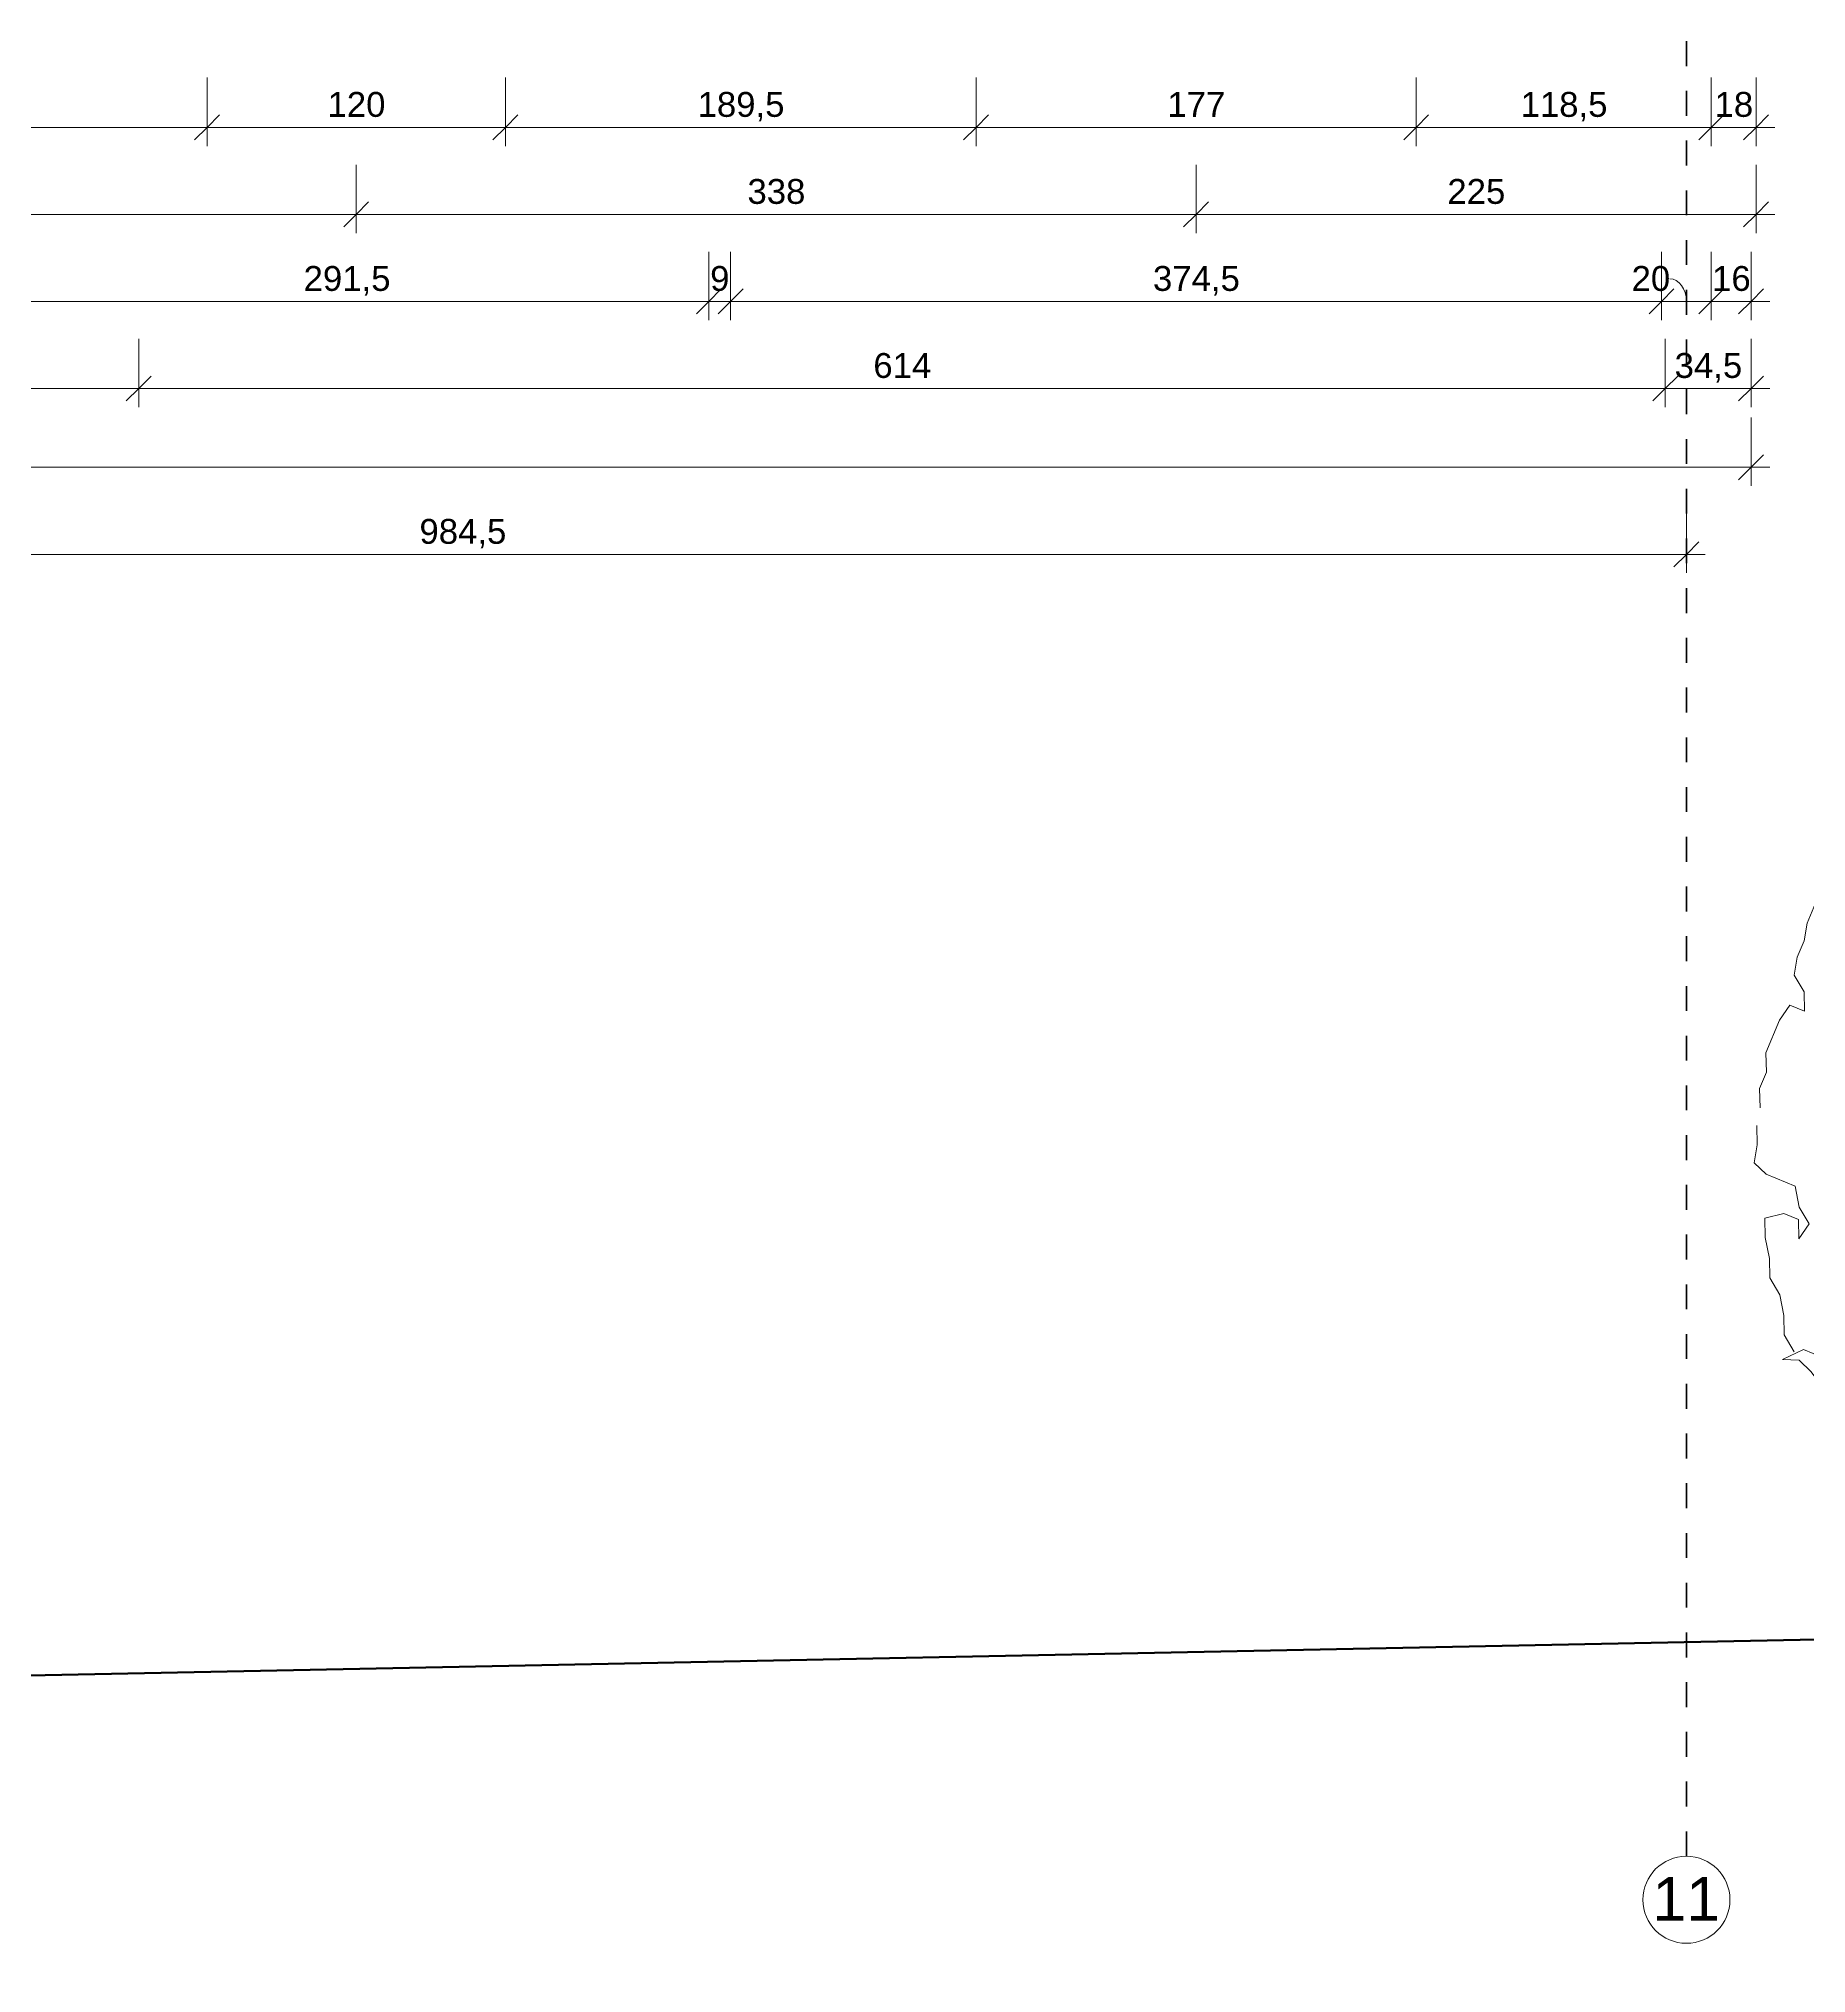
# Model space of a CAD drawing. Header units: metres. Extents: x 3 to 50, y 58.8 to 100.4.
# Drawn here: x 35.78 to 42.88, y 59.48 to 67.26 of the extents above; entities that cross this region are included whole.
import ezdxf

# ---------------------------------------------------------------- set-up
doc = ezdxf.new("R2010")
doc.units = ezdxf.units.M
doc.linetypes.add('Strich Punkt Mittel', pattern=[0.015875, 0.00635, -0.004763, 0, -0.004763])
for name, color, linetype, lineweight in [('A_Baeume', 92, 'Continuous', 13), ('A_Bemassung-50_', 4, 'Continuous', 9), ('A_Bemassung_', 4, 'Continuous', 9), ('A_Beschriftung_', 7, 'Continuous', 9), ('A_Grundstuecksgrenze', 5, 'Continuous', 70), ('A_Raster_', 1, 'Continuous', 9)]:
    doc.layers.add(name, color=color, linetype=linetype, lineweight=lineweight)
doc.styles.add('Arial_1', font='arial.ttf', dxfattribs={"height": 0.175})
doc.styles.add('Arial_5', font='arial.ttf', dxfattribs={"height": 0.1})
doc.dimstyles.new('WGA-Bemaßung', dxfattribs={"dimscale": 0.3048, "dimtxt": 0.102026, "dimasz": 0.328084, "dimexe": 0.246063, "dimexo": 0.0625, "dimgap": 0.04101, "dimtad": 1, "dimdec": 1, "dimlfac": 100, "dimrnd": 0.5, "dimdsep": 46, "dimtxsty": 'Arial_5', "dimblk1": 'OBLIQUE', "dimblk2": 'OBLIQUE', "dimsah": 1, "dimcen": 0.09, "dimdle": 0.246063, "dimazin": 2, "dimtfac": 1, "dimtdec": 4, "dimtix": 1, "dimtmove": 0, "dimatfit": 3, "dimfxl": 0.656168, "dimfxlon": 1, "dimtvp": 1, "dimtolj": 1, "dimtzin": 0, "dimarcsym": 2})
doc.dimstyles.new('WGA-Bemaßung_1', dxfattribs={"dimscale": 0.3048, "dimtxt": 0.102026, "dimasz": 0.328084, "dimexe": 0.246063, "dimexo": 0.0625, "dimgap": 0.04101, "dimtad": 1, "dimdec": 1, "dimlfac": 100, "dimrnd": 0.5, "dimdsep": 46, "dimtxsty": 'Arial_5', "dimblk1": 'OBLIQUE', "dimblk2": 'OBLIQUE', "dimsah": 1, "dimcen": 0.09, "dimdle": 0.246063, "dimazin": 2, "dimtfac": 1, "dimtdec": 4, "dimtix": 1, "dimtmove": 1, "dimatfit": 3, "dimfxl": 0.656168, "dimfxlon": 1, "dimtvp": 1, "dimtolj": 1, "dimtzin": 0, "dimarcsym": 2})
doc.dimstyles.new('WGA-Bemaßung_3', dxfattribs={"dimscale": 0.3048, "dimtxt": 0.102026, "dimasz": 0.328084, "dimexe": 0.246063, "dimexo": 0.0625, "dimgap": 0.04101, "dimtad": 1, "dimdec": 1, "dimlfac": 100, "dimrnd": 0.5, "dimdsep": 46, "dimtxsty": 'Arial_5', "dimblk1": 'OBLIQUE', "dimblk2": 'OBLIQUE', "dimsah": 1, "dimcen": 0.09, "dimdle": 0.246063, "dimazin": 2, "dimtfac": 1, "dimtdec": 4, "dimtix": 1, "dimtmove": 0, "dimatfit": 3, "dimfxl": 0.656168, "dimfxlon": 1, "dimtvp": 1, "dimtolj": 1, "dimtzin": 0, "dimarcsym": 2})

# ---------------------------------------------------------------- blocks, each defined once
blk = doc.blocks.new('Bepf_Baum - Rotahorn - 9 Meter-V42-263_PP_02OG_BT1')
at = {"layer": 'A_Baeume'}
for p, q in [((-0.7429, 2.4678), (-0.664, 2.4915)), ((-0.664, 2.4915), (-0.6167, 2.4204)), ((-0.5536, 2.3967), (-0.5378, 2.5152)), ((-0.5378, 2.5152), (-0.4747, 2.5626)), ((-0.4747, 2.5626), (-0.4117, 2.5152)), ((-0.4117, 2.5152), (-0.3486, 2.5389)), ((-0.3486, 2.5389), (-0.2697, 2.5626)), ((-0.2697, 2.5626), (-0.0331, 2.5626)), ((-0.0331, 2.5626), (0.0457, 2.5389)), ((0.0457, 2.5389), (0.1088, 2.4678)), ((0.1088, 2.4678), (0.1877, 2.4915)), ((0.1877, 2.4915), (0.5504, 2.4915)), ((0.5504, 2.4915), (0.6293, 2.4441)), ((-0.6167, 2.4204), (-0.5536, 2.3967)), ((0.6293, 2.4441), (0.6924, 2.373)), ((-1.0425, 2.3019), (-1.011, 2.373)), ((-0.8848, 2.373), (-0.806, 2.3967)), ((0.6924, 2.373), (0.7713, 2.373)), ((0.7713, 2.373), (0.8343, 2.3967)), ((0.8343, 2.3967), (0.8974, 2.373)), ((0.8974, 2.373), (0.9921, 2.3493)), ((0.9921, 2.3493), (1.0552, 2.3019)), ((-1.4368, 2.2545), (-1.358, 2.2782)), ((-1.358, 2.2782), (-1.2949, 2.2782)), ((-1.2949, 2.2782), (-1.2476, 2.2071)), ((1.0552, 2.3019), (1.1182, 2.2782)), ((1.1182, 2.2782), (1.1971, 2.2545)), ((-1.5788, 2.136), (-1.5157, 2.1834)), ((-1.5157, 2.1834), (-1.4368, 2.2545)), ((-1.2476, 2.2071), (-1.1687, 2.1834)), ((-1.1687, 2.1834), (-1.1214, 2.2545)), ((1.1971, 2.2545), (1.2602, 2.2071)), ((1.2602, 2.2071), (1.3233, 2.136)), ((-1.6261, 2.0649), (-1.5788, 2.136)), ((1.3233, 2.136), (1.4021, 2.1123)), ((-1.705, 1.9938), (-1.6261, 2.0649)), ((-1.705, 1.9938), (-1.6261, 2.0649)), ((1.4652, 2.0412), (1.4179, 1.9701)), ((-1.7207, 1.9227), (-1.705, 1.9938)), ((1.4179, 1.9701), (1.3548, 1.9227)), ((1.4337, 1.899), (1.4652, 1.9701)), ((1.4652, 1.9701), (1.5441, 1.9701)), ((1.5441, 1.9701), (1.5756, 1.899)), ((-1.6734, 1.8516), (-1.7207, 1.9227)), ((1.3548, 1.9227), (1.2917, 1.899)), ((1.2917, 1.899), (1.3706, 1.8753)), ((1.3706, 1.8753), (1.4337, 1.899)), ((1.5756, 1.899), (1.6703, 1.8279)), ((-1.8942, 1.7331), (-1.8785, 1.8042)), ((-1.8785, 1.8042), (-1.7523, 1.8516)), ((-1.7523, 1.8516), (-1.705, 1.7805)), ((-1.6419, 1.7568), (-1.6734, 1.8516)), ((1.6703, 1.8279), (1.7491, 1.7568)), ((-1.705, 1.7805), (-1.6419, 1.7568)), ((1.7491, 1.7568), (1.8122, 1.6857)), ((-2.0835, 1.6146), (-2.0204, 1.662)), ((1.8122, 1.6857), (1.8438, 1.6146)), ((-2.0993, 1.5435), (-2.0835, 1.6146)), ((1.8438, 1.6146), (1.9226, 1.5435)), ((-2.1624, 1.4724), (-2.0993, 1.5435)), ((-2.2255, 1.3302), (-2.1624, 1.4724)), ((2.0646, 1.425), (2.1119, 1.3539)), ((-2.2728, 1.2354), (-2.2255, 1.3302)), ((2.1119, 1.3539), (2.1434, 1.2354)), ((-2.2728, 1.0932), (-2.2728, 1.2354)), ((2.1434, 1.2354), (2.1592, 1.1643)), ((-2.257, 1.0221), (-2.2728, 1.0932)), ((2.0803, 1.1643), (2.0961, 1.0932)), ((2.1592, 1.1643), (2.0803, 1.1643)), ((2.0961, 1.0932), (2.1592, 1.0695)), ((-2.2097, 0.951), (-2.257, 1.0221)), ((2.1592, 1.0695), (2.2381, 1.0221)), ((2.2381, 1.0221), (2.2696, 0.951)), ((-2.462, 0.9273), (-2.4463, 0.9984)), ((-2.4463, 0.9984), (-2.3832, 0.9984)), ((-2.3832, 0.9984), (-2.3516, 0.9273)), ((-2.1466, 0.9036), (-2.2097, 0.951)), ((2.2696, 0.951), (2.3327, 0.9036)), ((-2.4936, 0.8562), (-2.462, 0.9273)), ((-2.4936, 0.7851), (-2.4936, 0.8562)), ((-2.3516, 0.9273), (-2.2885, 0.9036)), ((-2.2885, 0.9036), (-2.2412, 0.8325)), ((-2.0677, 0.8325), (-2.1466, 0.9036)), ((2.3327, 0.9036), (2.3327, 0.8325)), ((-2.5094, 0.6903), (-2.4936, 0.7851)), ((-2.2412, 0.8325), (-2.1781, 0.8088)), ((-2.1781, 0.8088), (-2.1151, 0.7614)), ((-2.0204, 0.7614), (-2.0677, 0.8325)), ((2.3327, 0.8325), (2.3642, 0.7377)), ((-2.1151, 0.7614), (-2.0677, 0.6666)), ((-2.0046, 0.6903), (-2.0204, 0.7614)), ((2.3642, 0.7377), (2.4116, 0.6429)), ((-2.5409, 0.6192), (-2.5094, 0.6903)), ((-2.0677, 0.6666), (-2.0046, 0.6903)), ((2.4116, 0.6429), (2.4589, 0.5718)), ((-2.5567, 0.477), (-2.5409, 0.5481)), ((-2.5409, 0.5481), (-2.5409, 0.6192)), ((2.4589, 0.5718), (2.4747, 0.5007)), ((-2.5567, 0.4059), (-2.5567, 0.477)), ((2.4747, 0.5007), (2.4589, 0.4296)), ((-2.4936, 0.2637), (-2.5567, 0.4059)), ((2.3169, 0.4296), (2.38, 0.3822)), ((2.3958, 0.4059), (2.3169, 0.4296)), ((2.4589, 0.4296), (2.3958, 0.4059)), ((2.38, 0.3822), (2.4431, 0.3111)), ((2.4431, 0.3111), (2.4747, 0.2163)), ((-2.5882, 0.1689), (-2.5251, 0.1926)), ((-2.5882, -0.0918), (-2.5882, 0.1689)), ((2.4747, 0.2163), (2.4273, 0.1452)), ((2.4273, 0.1452), (2.4116, 0.0741)), ((2.4116, 0.0741), (2.4589, 0.003)), ((2.4589, 0.003), (2.4747, -0.0681)), ((2.4747, -0.0681), (2.4747, -0.1392)), ((-2.5724, -0.1629), (-2.5882, -0.0918)), ((2.4747, -0.1392), (2.4273, -0.234)), ((-2.5724, -0.234), (-2.5724, -0.1629)), ((-2.5567, -0.3051), (-2.5724, -0.234)), ((-2.4936, -0.3525), (-2.5567, -0.3051)), ((2.4273, -0.234), (2.4273, -0.3051)), ((-2.462, -0.4236), (-2.4936, -0.3525)), ((-2.5409, -0.4947), (-2.5251, -0.4236)), ((-2.5251, -0.4236), (-2.462, -0.4236)), ((2.4431, -0.3999), (2.4273, -0.4947)), ((-2.5409, -0.6369), (-2.5409, -0.4947)), ((2.4273, -0.4947), (2.4273, -0.5658)), ((2.4273, -0.5658), (2.4116, -0.6369)), ((-2.5094, -0.708), (-2.5409, -0.6369)), ((2.3169, -0.6606), (2.3169, -0.8265)), ((-2.5094, -0.7791), (-2.5094, -0.708)), ((-2.4778, -0.8502), (-2.5094, -0.7791)), ((2.3169, -0.8265), (2.3327, -0.9213)), ((-2.4305, -0.9924), (-2.462, -0.9213)), ((2.3327, -0.9213), (2.3169, -0.9924)), ((-2.4147, -1.0635), (-2.4305, -0.9924)), ((2.3169, -0.9924), (2.2696, -1.0635)), ((-2.3516, -1.0872), (-2.4147, -1.0635)), ((-2.2255, -1.0872), (-2.3516, -1.0872)), ((-2.1781, -1.1583), (-2.2255, -1.0872)), ((2.2065, -1.0635), (2.1592, -1.1583)), ((2.2696, -1.0635), (2.2065, -1.0635)), ((-2.1151, -1.2057), (-2.1781, -1.1583)), ((2.1592, -1.1583), (2.1592, -1.2531)), ((-2.2885, -1.2531), (-2.2255, -1.2057)), ((-2.2255, -1.2057), (-2.1624, -1.2057)), ((-2.1624, -1.2057), (-2.1308, -1.2768)), ((-2.1308, -1.2768), (-2.1151, -1.2057)), ((-2.257, -1.3242), (-2.2885, -1.2531)), ((-2.2097, -1.3953), (-2.257, -1.3242)), ((-2.1781, -1.4664), (-2.2097, -1.3953)), ((2.0488, -1.3479), (2.0173, -1.419)), ((2.1119, -1.3953), (2.0488, -1.3479)), ((-2.1151, -1.5138), (-2.1781, -1.4664)), ((-2.0677, -1.5849), (-2.1151, -1.5138)), ((2.0173, -1.5375), (1.9542, -1.6086)), ((-2.0362, -1.656), (-2.0677, -1.5849)), ((1.828, -1.5849), (1.8122, -1.656)), ((1.8438, -1.6797), (1.828, -1.5849)), ((1.9542, -1.6086), (1.9069, -1.6797)), ((-1.9731, -1.7034), (-2.0362, -1.656)), ((-2.0046, -1.7508), (-1.9416, -1.6797)), ((-1.9416, -1.6797), (-1.8154, -1.6797)), ((-1.8154, -1.6797), (-1.7523, -1.656)), ((1.8122, -1.656), (1.7649, -1.7745)), ((1.9069, -1.6797), (1.8438, -1.6797)), ((-1.9416, -1.7271), (-2.0046, -1.7508)), ((-1.8785, -1.7508), (-1.9416, -1.7271)), ((-1.7207, -1.8456), (-1.8785, -1.7508)), ((1.686, -1.7745), (1.6387, -1.8456)), ((1.7649, -1.7745), (1.686, -1.7745)), ((-1.705, -1.8456), (-1.7207, -1.8456)), ((-1.705, -1.9167), (-1.705, -1.8456)), ((1.6387, -1.8456), (1.6387, -1.9167)), ((-1.6419, -1.9878), (-1.705, -1.9167)), ((-1.2634, -1.9167), (-1.3107, -1.9878)), ((-1.2003, -1.9404), (-1.2634, -1.9167)), ((-1.2003, -2.0352), (-1.2003, -1.9404)), ((0.44, -1.9404), (0.44, -2.0115)), ((0.5189, -1.9641), (0.44, -1.9404)), ((1.6387, -1.9167), (1.5756, -1.9878)), ((-1.5946, -2.0589), (-1.6419, -1.9878)), ((-1.4684, -1.9878), (-1.5315, -2.0352)), ((-1.4526, -2.0589), (-1.4684, -1.9878)), ((-1.3107, -1.9878), (-1.3264, -2.0589)), ((0.44, -2.0115), (0.5031, -2.0589)), ((0.582, -2.1063), (0.5189, -1.9641)), ((1.5756, -1.9878), (1.5283, -2.0589)), ((-1.5315, -2.0352), (-1.5946, -2.0589)), ((-1.3264, -2.0589), (-1.4526, -2.0589)), ((-1.1372, -2.0826), (-1.2003, -2.0352)), ((-1.0741, -2.1537), (-1.1372, -2.0826)), ((0.5031, -2.0589), (0.5347, -2.2011)), ((1.5283, -2.0589), (1.4652, -2.13)), ((-1.0268, -2.2248), (-1.0741, -2.1537)), ((-0.3801, -2.1774), (-0.3801, -2.2722)), ((-0.2539, -2.2722), (-0.3801, -2.1774)), ((0.6135, -2.2011), (0.582, -2.1063)), ((1.0394, -2.1537), (0.9763, -2.2248)), ((1.1025, -2.13), (1.0394, -2.1537)), ((1.1656, -2.1537), (1.1025, -2.13)), ((1.1498, -2.1537), (1.3391, -2.1537)), ((1.3391, -2.1537), (1.276, -2.1774)), ((1.3864, -2.1774), (1.3706, -2.1063)), ((1.4652, -2.13), (1.3864, -2.1774)), ((-1.011, -2.2959), (-1.0268, -2.2248)), ((-0.7586, -2.2011), (-0.806, -2.2722)), ((-0.7586, -2.2722), (-0.7586, -2.2011)), ((0.5347, -2.2011), (0.4874, -2.2959)), ((0.6135, -2.2959), (0.6135, -2.2011)), ((0.9763, -2.2248), (0.929, -2.2959)), ((-0.9321, -2.3433), (-1.011, -2.2959)), ((-0.869, -2.2959), (-0.9321, -2.3433)), ((-0.806, -2.2722), (-0.869, -2.2959)), ((-0.7429, -2.3433), (-0.7586, -2.2722)), ((-0.3801, -2.2722), (-0.3643, -2.3433)), ((-0.2697, -2.3433), (-0.2539, -2.2722)), ((0.4874, -2.2959), (0.5031, -2.367)), ((0.6451, -2.3907), (0.6135, -2.2959)), ((0.7555, -2.3196), (0.7239, -2.3907)), ((0.8186, -2.3433), (0.7555, -2.3196)), ((0.929, -2.2959), (0.9448, -2.367)), ((-0.7113, -2.4144), (-0.7429, -2.3433)), ((-0.4274, -2.367), (-0.459, -2.4381)), ((-0.3643, -2.3433), (-0.4274, -2.367)), ((-0.2382, -2.4144), (-0.2697, -2.3433)), ((0.5031, -2.367), (0.5347, -2.4381)), ((0.7082, -2.4618), (0.6451, -2.3907)), ((0.7239, -2.3907), (0.7082, -2.4618)), ((0.8817, -2.3907), (0.8186, -2.3433)), ((0.9448, -2.367), (0.8817, -2.3907)), ((-0.5852, -2.4618), (-0.7113, -2.4144)), ((-0.5221, -2.4381), (-0.5852, -2.4618)), ((-0.459, -2.4381), (-0.5221, -2.4381)), ((-0.1751, -2.4855), (-0.2382, -2.4144)), ((-0.1435, -2.5566), (-0.1751, -2.4855)), ((0.2508, -2.4855), (0.1877, -2.5329)), ((0.3139, -2.4855), (0.2508, -2.4855)), ((0.4085, -2.5092), (0.3296, -2.4855)), ((0.5347, -2.4381), (0.4716, -2.5329)), ((-0.0647, -2.5566), (-0.1435, -2.5566)), ((-0.0016, -2.5092), (-0.0647, -2.5566)), ((0.0615, -2.5329), (-0.0016, -2.5092)), ((0.1877, -2.5329), (0.0615, -2.5329)), ((0.4716, -2.5329), (0.4085, -2.5092))]:
    blk.add_line(p, q, dxfattribs=at)
blk.add_circle((-0.0143, -0.0159), 0.0716, dxfattribs=at)
blk = doc.blocks.new('Family - ___-3180367-263_PP_02OG_BT1')
at = {"layer": 'A_Grundstuecksgrenze'}
blk.add_line((34.7209, 60.655), (43.0743, 60.8241), dxfattribs=at)
blk = doc.blocks.new('Raster - BS_Achse-112124-263_PP_02OG_BT1')
at = {"layer": 'A_Beschriftung_'}
blk.add_circle((0, 0), 0.0035, dxfattribs=at)
blk = doc.blocks.new('DIMBLOCK62-263_PP_02OG_BT1')
at = {"layer": 'A_Bemassung-50_', "transparency": 16777216}
for p, q in [((34.07, 66.5522), (34.07, 66.7522)), ((37.0523, 66.5522), (37.0523, 66.7522)), ((34.07, 66.5522), (37.0523, 66.5522)), ((34.07, 66.5522), (34.07, 66.4772)), ((37.0523, 66.5522), (37.0523, 66.4772))]:
    blk.add_line(p, q, dxfattribs=at)
at = {"layer": 'A_Bemassung-50_', "lineweight": 35, "transparency": 16777216}
for p, q in [((34.07, 66.5522), (34.02, 66.5022)), ((34.07, 66.5522), (34.12, 66.6022)), ((37.0523, 66.5522), (37.0023, 66.5022)), ((37.0523, 66.5522), (37.1023, 66.6022))]:
    blk.add_line(p, q, dxfattribs=at)
at = {"layer": 'A_Bemassung-50_', "color": 0, "transparency": 16777216, "insert": (35.4458, 66.6946), "char_height": 0.1, "width": 0.276883, "attachment_point": 1, "line_spacing_factor": 0.941778, "style": 'Arial_5'}
blk.add_mtext('298', dxfattribs=at)
blk = doc.blocks.new('_Oblique')
at = {"color": 0, "linetype": 'ByBlock', "lineweight": -2}
blk.add_line((-0.5, -0.5), (0.5, 0.5), dxfattribs=at)
blk = doc.blocks.new('DIMBLOCK63-263_PP_02OG_BT1')
at = {"layer": 'A_Bemassung-50_', "transparency": 16777216}
for p, q in [((37.0523, 66.5522), (37.0523, 66.7522)), ((40.4305, 66.5522), (40.4305, 66.7522)), ((37.0523, 66.5522), (40.4305, 66.5522)), ((37.0523, 66.5522), (37.0523, 66.4772)), ((40.4305, 66.5522), (40.4305, 66.4772))]:
    blk.add_line(p, q, dxfattribs=at)
at = {"layer": 'A_Bemassung-50_', "lineweight": 35, "transparency": 16777216}
for p, q in [((37.0523, 66.5522), (37.0023, 66.5022)), ((37.0523, 66.5522), (37.1023, 66.6022)), ((40.4305, 66.5522), (40.3805, 66.5022)), ((40.4305, 66.5522), (40.4805, 66.6022))]:
    blk.add_line(p, q, dxfattribs=at)
at = {"layer": 'A_Bemassung-50_', "color": 0, "transparency": 16777216, "insert": (38.626, 66.6946), "char_height": 0.1, "width": 0.276883, "attachment_point": 1, "line_spacing_factor": 0.941778, "style": 'Arial_5'}
blk.add_mtext('338', dxfattribs=at)
blk = doc.blocks.new('DIMBLOCK64-263_PP_02OG_BT1')
at = {"layer": 'A_Bemassung-50_', "transparency": 16777216}
for p, q in [((40.4305, 66.5522), (40.4305, 66.7522)), ((42.6827, 66.5522), (42.6827, 66.7522)), ((40.4305, 66.5522), (42.7577, 66.5522)), ((40.4305, 66.5522), (40.4305, 66.4772)), ((42.6827, 66.5522), (42.6827, 66.4772))]:
    blk.add_line(p, q, dxfattribs=at)
at = {"layer": 'A_Bemassung-50_', "lineweight": 35, "transparency": 16777216}
for p, q in [((40.4305, 66.5522), (40.3805, 66.5022)), ((40.4305, 66.5522), (40.4805, 66.6022)), ((42.6827, 66.5522), (42.6327, 66.5022)), ((42.6827, 66.5522), (42.7327, 66.6022))]:
    blk.add_line(p, q, dxfattribs=at)
at = {"layer": 'A_Bemassung-50_', "color": 0, "transparency": 16777216, "insert": (41.4412, 66.6946), "char_height": 0.1, "width": 0.276883, "attachment_point": 1, "line_spacing_factor": 0.941778, "style": 'Arial_5'}
blk.add_mtext('225', dxfattribs=at)
blk = doc.blocks.new('DIMBLOCK144-263_PP_02OG_BT1')
at = {"layer": 'A_Bemassung-50_', "transparency": 16777216}
for p, q in [((35.5577, 66.2022), (35.5577, 66.4022)), ((38.4707, 66.2022), (38.4707, 66.4022)), ((35.5577, 66.2022), (38.4707, 66.2022)), ((35.5577, 66.2022), (35.5577, 66.1272)), ((38.4707, 66.2022), (38.4707, 66.1272))]:
    blk.add_line(p, q, dxfattribs=at)
at = {"layer": 'A_Bemassung-50_', "lineweight": 35, "transparency": 16777216}
for p, q in [((35.5577, 66.2022), (35.6077, 66.2522)), ((38.4707, 66.2022), (38.5207, 66.2522)), ((35.5577, 66.2022), (35.5077, 66.1522)), ((38.4707, 66.2022), (38.4207, 66.1522))]:
    blk.add_line(p, q, dxfattribs=at)
at = {"layer": 'A_Bemassung-50_', "color": 0, "transparency": 16777216, "insert": (36.8408, 66.3446), "char_height": 0.1, "width": 0.416266, "attachment_point": 1, "line_spacing_factor": 0.941778, "style": 'Arial_5'}
blk.add_mtext('291,5', dxfattribs=at)
blk = doc.blocks.new('DIMBLOCK145-263_PP_02OG_BT1')
at = {"layer": 'A_Bemassung-50_', "transparency": 16777216}
for p, q in [((38.4707, 66.2022), (38.4707, 66.4022)), ((38.5582, 66.2022), (38.5582, 66.4022)), ((38.4707, 66.2022), (38.5582, 66.2022)), ((38.4707, 66.2022), (38.4707, 66.1272)), ((38.5582, 66.2022), (38.5582, 66.1272))]:
    blk.add_line(p, q, dxfattribs=at)
at = {"layer": 'A_Bemassung-50_', "lineweight": 35, "transparency": 16777216}
for p, q in [((38.4707, 66.2022), (38.5207, 66.2522)), ((38.5582, 66.2022), (38.6082, 66.2522)), ((38.4707, 66.2022), (38.4207, 66.1522)), ((38.5582, 66.2022), (38.5082, 66.1522))]:
    blk.add_line(p, q, dxfattribs=at)
at = {"layer": 'A_Bemassung-50_', "color": 0, "transparency": 16777216, "insert": (38.476, 66.3446), "char_height": 0.1, "width": 0.092294, "attachment_point": 1, "line_spacing_factor": 0.941778, "style": 'Arial_5'}
blk.add_mtext('9', dxfattribs=at)
blk = doc.blocks.new('DIMBLOCK146-263_PP_02OG_BT1')
at = {"layer": 'A_Bemassung-50_', "transparency": 16777216}
for p, q in [((38.5582, 66.2022), (38.5582, 66.4022)), ((42.3027, 66.2022), (42.3027, 66.4022)), ((38.5582, 66.2022), (42.3027, 66.2022)), ((38.5582, 66.2022), (38.5582, 66.1272)), ((42.3027, 66.2022), (42.3027, 66.1272))]:
    blk.add_line(p, q, dxfattribs=at)
at = {"layer": 'A_Bemassung-50_', "lineweight": 35, "transparency": 16777216}
for p, q in [((38.5582, 66.2022), (38.6082, 66.2522)), ((42.3027, 66.2022), (42.3527, 66.2522)), ((38.5582, 66.2022), (38.5082, 66.1522)), ((42.3027, 66.2022), (42.2527, 66.1522))]:
    blk.add_line(p, q, dxfattribs=at)
at = {"layer": 'A_Bemassung-50_', "color": 0, "transparency": 16777216, "insert": (40.257, 66.3446), "char_height": 0.1, "width": 0.416266, "attachment_point": 1, "line_spacing_factor": 0.941778, "style": 'Arial_5'}
blk.add_mtext('374,5', dxfattribs=at)
blk = doc.blocks.new('DIMBLOCK147-263_PP_02OG_BT1')
at = {"layer": 'A_Bemassung-50_', "transparency": 16777216}
for p, q in [((42.3027, 66.2022), (42.3027, 66.4022)), ((42.5027, 66.2022), (42.5027, 66.4022)), ((42.3027, 66.2022), (42.5027, 66.2022)), ((42.3027, 66.2022), (42.3027, 66.1272)), ((42.5027, 66.2022), (42.5027, 66.1272))]:
    blk.add_line(p, q, dxfattribs=at)
at = {"layer": 'A_Bemassung-50_', "lineweight": 35, "transparency": 16777216}
for p, q in [((42.3027, 66.2022), (42.3527, 66.2522)), ((42.5027, 66.2022), (42.5527, 66.2522)), ((42.3027, 66.2022), (42.2527, 66.1522)), ((42.5027, 66.2022), (42.4527, 66.1522))]:
    blk.add_line(p, q, dxfattribs=at)
at = {"layer": 'A_Bemassung-50_', "transparency": 16777216}
blk.add_ellipse((42.3359, 66.2022), major_axis=(0, 0.091), ratio=0.734121, start_param=4.712389, end_param=6.283185, dxfattribs=at)
at = {"layer": 'A_Bemassung-50_', "color": 0, "transparency": 16777216, "insert": (42.1821, 66.3446), "char_height": 0.1, "width": 0.184588, "attachment_point": 1, "line_spacing_factor": 0.941778, "style": 'Arial_5'}
blk.add_mtext('20', dxfattribs=at)
blk = doc.blocks.new('DIMBLOCK148-263_PP_02OG_BT1')
at = {"layer": 'A_Bemassung-50_', "transparency": 16777216}
for p, q in [((42.5027, 66.2022), (42.5027, 66.4022)), ((42.6627, 66.2022), (42.6627, 66.4022)), ((42.5027, 66.2022), (42.7377, 66.2022)), ((42.5027, 66.2022), (42.5027, 66.1272)), ((42.6627, 66.2022), (42.6627, 66.1272))]:
    blk.add_line(p, q, dxfattribs=at)
at = {"layer": 'A_Bemassung-50_', "lineweight": 35, "transparency": 16777216}
for p, q in [((42.5027, 66.2022), (42.5527, 66.2522)), ((42.6627, 66.2022), (42.7127, 66.2522)), ((42.5027, 66.2022), (42.4527, 66.1522)), ((42.6627, 66.2022), (42.6127, 66.1522))]:
    blk.add_line(p, q, dxfattribs=at)
at = {"layer": 'A_Bemassung-50_', "color": 0, "transparency": 16777216, "insert": (42.5058, 66.3446), "char_height": 0.1, "width": 0.184588, "attachment_point": 1, "line_spacing_factor": 0.941778, "style": 'Arial_5'}
blk.add_mtext('16', dxfattribs=at)
blk = doc.blocks.new('DIMBLOCK336-263_PP_02OG_BT1')
at = {"layer": 'A_Bemassung-50_', "transparency": 16777216}
for p, q in [((34.67, 66.9022), (34.67, 67.1022)), ((36.4523, 66.9022), (36.4523, 67.1022)), ((34.67, 66.9022), (36.4523, 66.9022)), ((34.67, 66.9022), (34.67, 66.8272)), ((36.4523, 66.9022), (36.4523, 66.8272))]:
    blk.add_line(p, q, dxfattribs=at)
at = {"layer": 'A_Bemassung-50_', "lineweight": 35, "transparency": 16777216}
for p, q in [((34.67, 66.9022), (34.72, 66.9522)), ((36.4523, 66.9022), (36.5023, 66.9522)), ((34.67, 66.9022), (34.62, 66.8522)), ((36.4523, 66.9022), (36.4023, 66.8522))]:
    blk.add_line(p, q, dxfattribs=at)
at = {"layer": 'A_Bemassung-50_', "color": 0, "transparency": 16777216, "insert": (35.4458, 67.0446), "char_height": 0.1, "width": 0.276883, "attachment_point": 1, "line_spacing_factor": 0.941778, "style": 'Arial_5'}
blk.add_mtext('178', dxfattribs=at)
blk = doc.blocks.new('DIMBLOCK337-263_PP_02OG_BT1')
at = {"layer": 'A_Bemassung-50_', "transparency": 16777216}
for p, q in [((36.4523, 66.9022), (36.4523, 67.1022)), ((37.6523, 66.9022), (37.6523, 67.1022)), ((36.4523, 66.9022), (37.6523, 66.9022)), ((36.4523, 66.9022), (36.4523, 66.8272)), ((37.6523, 66.9022), (37.6523, 66.8272))]:
    blk.add_line(p, q, dxfattribs=at)
at = {"layer": 'A_Bemassung-50_', "lineweight": 35, "transparency": 16777216}
for p, q in [((36.4523, 66.9022), (36.5023, 66.9522)), ((37.6523, 66.9022), (37.7023, 66.9522)), ((36.4523, 66.9022), (36.4023, 66.8522)), ((37.6523, 66.9022), (37.6023, 66.8522))]:
    blk.add_line(p, q, dxfattribs=at)
at = {"layer": 'A_Bemassung-50_', "color": 0, "transparency": 16777216, "insert": (36.9369, 67.0446), "char_height": 0.1, "width": 0.276883, "attachment_point": 1, "line_spacing_factor": 0.941778, "style": 'Arial_5'}
blk.add_mtext('120', dxfattribs=at)
blk = doc.blocks.new('DIMBLOCK338-263_PP_02OG_BT1')
at = {"layer": 'A_Bemassung-50_', "transparency": 16777216}
for p, q in [((37.6523, 66.9022), (37.6523, 67.1022)), ((39.5455, 66.9022), (39.5455, 67.1022)), ((37.6523, 66.9022), (39.5455, 66.9022)), ((37.6523, 66.9022), (37.6523, 66.8272)), ((39.5455, 66.9022), (39.5455, 66.8272))]:
    blk.add_line(p, q, dxfattribs=at)
at = {"layer": 'A_Bemassung-50_', "lineweight": 35, "transparency": 16777216}
for p, q in [((37.6523, 66.9022), (37.7023, 66.9522)), ((39.5455, 66.9022), (39.5955, 66.9522)), ((37.6523, 66.9022), (37.6023, 66.8522)), ((39.5455, 66.9022), (39.4955, 66.8522))]:
    blk.add_line(p, q, dxfattribs=at)
at = {"layer": 'A_Bemassung-50_', "color": 0, "transparency": 16777216, "insert": (38.4254, 67.0446), "char_height": 0.1, "width": 0.416266, "attachment_point": 1, "line_spacing_factor": 0.941778, "style": 'Arial_5'}
blk.add_mtext('189,5', dxfattribs=at)
blk = doc.blocks.new('DIMBLOCK339-263_PP_02OG_BT1')
at = {"layer": 'A_Bemassung-50_', "transparency": 16777216}
for p, q in [((39.5455, 66.9022), (39.5455, 67.1022)), ((41.3155, 66.9022), (41.3155, 67.1022)), ((39.5455, 66.9022), (41.3155, 66.9022)), ((39.5455, 66.9022), (39.5455, 66.8272)), ((41.3155, 66.9022), (41.3155, 66.8272))]:
    blk.add_line(p, q, dxfattribs=at)
at = {"layer": 'A_Bemassung-50_', "lineweight": 35, "transparency": 16777216}
for p, q in [((39.5455, 66.9022), (39.5955, 66.9522)), ((41.3155, 66.9022), (41.3655, 66.9522)), ((39.5455, 66.9022), (39.4955, 66.8522)), ((41.3155, 66.9022), (41.2655, 66.8522))]:
    blk.add_line(p, q, dxfattribs=at)
at = {"layer": 'A_Bemassung-50_', "color": 0, "transparency": 16777216, "insert": (40.3151, 67.0446), "char_height": 0.1, "width": 0.276883, "attachment_point": 1, "line_spacing_factor": 0.941778, "style": 'Arial_5'}
blk.add_mtext('177', dxfattribs=at)
blk = doc.blocks.new('DIMBLOCK340-263_PP_02OG_BT1')
at = {"layer": 'A_Bemassung-50_', "transparency": 16777216}
for p, q in [((41.3155, 66.9022), (41.3155, 67.1022)), ((42.5027, 66.9022), (42.5027, 67.1022)), ((41.3155, 66.9022), (42.5027, 66.9022)), ((41.3155, 66.9022), (41.3155, 66.8272)), ((42.5027, 66.9022), (42.5027, 66.8272))]:
    blk.add_line(p, q, dxfattribs=at)
at = {"layer": 'A_Bemassung-50_', "lineweight": 35, "transparency": 16777216}
for p, q in [((41.3155, 66.9022), (41.3655, 66.9522)), ((42.5027, 66.9022), (42.5527, 66.9522)), ((41.3155, 66.9022), (41.2655, 66.8522)), ((42.5027, 66.9022), (42.4527, 66.8522))]:
    blk.add_line(p, q, dxfattribs=at)
at = {"layer": 'A_Bemassung-50_', "color": 0, "transparency": 16777216, "insert": (41.7356, 67.0446), "char_height": 0.1, "width": 0.416266, "attachment_point": 1, "line_spacing_factor": 0.941778, "style": 'Arial_5'}
blk.add_mtext('118,5', dxfattribs=at)
blk = doc.blocks.new('DIMBLOCK341-263_PP_02OG_BT1')
at = {"layer": 'A_Bemassung-50_', "transparency": 16777216}
for p, q in [((42.5027, 66.9022), (42.5027, 67.1022)), ((42.6827, 66.9022), (42.6827, 67.1022)), ((42.5027, 66.9022), (42.7577, 66.9022)), ((42.5027, 66.9022), (42.5027, 66.8272)), ((42.6827, 66.9022), (42.6827, 66.8272))]:
    blk.add_line(p, q, dxfattribs=at)
at = {"layer": 'A_Bemassung-50_', "lineweight": 35, "transparency": 16777216}
for p, q in [((42.5027, 66.9022), (42.5527, 66.9522)), ((42.6827, 66.9022), (42.7327, 66.9522)), ((42.5027, 66.9022), (42.4527, 66.8522)), ((42.6827, 66.9022), (42.6327, 66.8522))]:
    blk.add_line(p, q, dxfattribs=at)
at = {"layer": 'A_Bemassung-50_', "color": 0, "transparency": 16777216, "insert": (42.5158, 67.0446), "char_height": 0.1, "width": 0.184588, "attachment_point": 1, "line_spacing_factor": 0.941778, "style": 'Arial_5'}
blk.add_mtext('18', dxfattribs=at)
blk = doc.blocks.new('DIMBLOCK674-263_PP_02OG_BT1')
at = {"layer": 'A_Bemassung-50_', "transparency": 16777216}
for p, q in [((32.5577, 65.185), (32.5577, 65.385)), ((42.4027, 65.185), (42.4027, 65.385)), ((32.5577, 65.185), (42.4777, 65.185)), ((32.5577, 65.185), (32.5577, 65.11)), ((42.4027, 65.185), (42.4027, 65.11))]:
    blk.add_line(p, q, dxfattribs=at)
at = {"layer": 'A_Bemassung-50_', "lineweight": 35, "transparency": 16777216}
for p, q in [((32.5577, 65.185), (32.6077, 65.235)), ((42.4027, 65.185), (42.4527, 65.235)), ((32.5577, 65.185), (32.5077, 65.135)), ((42.4027, 65.185), (42.3527, 65.135))]:
    blk.add_line(p, q, dxfattribs=at)
at = {"layer": 'A_Bemassung-50_', "color": 0, "transparency": 16777216, "insert": (37.3067, 65.3274), "char_height": 0.1, "width": 0.416266, "attachment_point": 1, "line_spacing_factor": 0.941778, "style": 'Arial_5'}
blk.add_mtext('984,5', dxfattribs=at)
blk = doc.blocks.new('DIMBLOCK678-263_PP_02OG_BT1')
at = {"layer": 'A_Bemassung-50_', "transparency": 16777216}
for p, q in [((21.6481, 65.8522), (21.6481, 66.0522)), ((36.1777, 65.8522), (36.1777, 66.0522)), ((21.6481, 65.8522), (36.1777, 65.8522)), ((21.6481, 65.8522), (21.6481, 65.7772)), ((36.1777, 65.8522), (36.1777, 65.7772))]:
    blk.add_line(p, q, dxfattribs=at)
at = {"layer": 'A_Bemassung-50_', "lineweight": 35, "transparency": 16777216}
for p, q in [((21.6481, 65.8522), (21.5981, 65.8022)), ((21.6481, 65.8522), (21.6981, 65.9022)), ((36.1777, 65.8522), (36.1277, 65.8022)), ((36.1777, 65.8522), (36.2277, 65.9022))]:
    blk.add_line(p, q, dxfattribs=at)
at = {"layer": 'A_Bemassung-50_', "color": 0, "transparency": 16777216, "insert": (28.7591, 65.9946), "char_height": 0.1, "width": 0.369177, "attachment_point": 1, "line_spacing_factor": 0.941778, "style": 'Arial_5'}
blk.add_mtext('1453', dxfattribs=at)
blk = doc.blocks.new('DIMBLOCK679-263_PP_02OG_BT1')
at = {"layer": 'A_Bemassung-50_', "transparency": 16777216}
for p, q in [((36.1777, 65.8522), (36.1777, 66.0522)), ((42.3177, 65.8522), (42.3177, 66.0522)), ((36.1777, 65.8522), (42.3177, 65.8522)), ((36.1777, 65.8522), (36.1777, 65.7772)), ((42.3177, 65.8522), (42.3177, 65.7772))]:
    blk.add_line(p, q, dxfattribs=at)
at = {"layer": 'A_Bemassung-50_', "lineweight": 35, "transparency": 16777216}
for p, q in [((36.1777, 65.8522), (36.1277, 65.8022)), ((36.1777, 65.8522), (36.2277, 65.9022)), ((42.3177, 65.8522), (42.2677, 65.8022)), ((42.3177, 65.8522), (42.3677, 65.9022))]:
    blk.add_line(p, q, dxfattribs=at)
at = {"layer": 'A_Bemassung-50_', "color": 0, "transparency": 16777216, "insert": (39.1323, 65.9946), "char_height": 0.1, "width": 0.276883, "attachment_point": 1, "line_spacing_factor": 0.941778, "style": 'Arial_5'}
blk.add_mtext('614', dxfattribs=at)
blk = doc.blocks.new('DIMBLOCK680-263_PP_02OG_BT1')
at = {"layer": 'A_Bemassung-50_', "transparency": 16777216}
for p, q in [((42.3177, 65.8522), (42.3177, 66.0522)), ((42.6627, 65.8522), (42.6627, 66.0522)), ((42.3177, 65.8522), (42.7377, 65.8522)), ((42.3177, 65.8522), (42.3177, 65.7772)), ((42.6627, 65.8522), (42.6627, 65.7772))]:
    blk.add_line(p, q, dxfattribs=at)
at = {"layer": 'A_Bemassung-50_', "lineweight": 35, "transparency": 16777216}
for p, q in [((42.3177, 65.8522), (42.2677, 65.8022)), ((42.3177, 65.8522), (42.3677, 65.9022)), ((42.6627, 65.8522), (42.6127, 65.8022)), ((42.6627, 65.8522), (42.7127, 65.9022))]:
    blk.add_line(p, q, dxfattribs=at)
at = {"layer": 'A_Bemassung-50_', "color": 0, "transparency": 16777216, "insert": (42.3552, 65.9946), "char_height": 0.1, "width": 0.323972, "attachment_point": 1, "line_spacing_factor": 0.941778, "style": 'Arial_5'}
blk.add_mtext('34,5', dxfattribs=at)
blk = doc.blocks.new('DIMBLOCK682-263_PP_02OG_BT1')
at = {"layer": 'A_Bemassung-50_', "transparency": 16777216}
for p, q in [((7.6627, 65.535), (7.6627, 65.735)), ((42.6627, 65.535), (42.6627, 65.735)), ((7.5877, 65.535), (42.7377, 65.535)), ((7.6627, 65.535), (7.6627, 65.46)), ((42.6627, 65.535), (42.6627, 65.46))]:
    blk.add_line(p, q, dxfattribs=at)
at = {"layer": 'A_Bemassung-50_', "lineweight": 35, "transparency": 16777216}
for p, q in [((7.6627, 65.535), (7.6127, 65.485)), ((7.6627, 65.535), (7.7127, 65.585)), ((42.6627, 65.535), (42.6127, 65.485)), ((42.6627, 65.535), (42.7127, 65.585))]:
    blk.add_line(p, q, dxfattribs=at)
at = {"layer": 'A_Bemassung-50_', "color": 0, "transparency": 16777216, "insert": (25.0088, 65.6774), "char_height": 0.1, "width": 0.369177, "attachment_point": 1, "line_spacing_factor": 0.941778, "style": 'Arial_5'}
blk.add_mtext('3500', dxfattribs=at)

msp = doc.modelspace()

# ---------------------------------------------------------------- linework, layer by layer
at = {"layer": 'A_Raster_', "linetype": 'Strich Punkt Mittel', "lineweight": 35}
msp.add_line((42.4027, 59.9489), (42.4027, 94.2296), dxfattribs=at)

# ---------------------------------------------------------------- block references
at = {"layer": 'A_Baeume', "rotation": 337.3582758784548}
msp.add_blockref('Bepf_Baum - Rotahorn - 9 Meter-V42-263_PP_02OG_BT1', (45.3128, 62.7903), dxfattribs=at)
at = {"layer": 'A_Beschriftung_', "xscale": 49.99999999999998, "yscale": 49.99999999999998, "zscale": 49.99999999999998}
msp.add_blockref('Raster - BS_Achse-112124-263_PP_02OG_BT1', (42.4027, 59.7739), dxfattribs=at)
at = {"layer": 'A_Grundstuecksgrenze'}
msp.add_blockref('Family - ___-3180367-263_PP_02OG_BT1', (0, 0), dxfattribs=at)

# ---------------------------------------------------------------- texts
at = {"layer": 'A_Beschriftung_', "insert": (42.2662, 59.8648), "char_height": 0.175, "width": 0.336709, "attachment_point": 1, "style": 'Arial_1'}
msp.add_mtext('11', dxfattribs=at)

# ---------------------------------------------------------------- dimensions: what is measured, and where the dimension line sits
at = {"layer": 'A_Bemassung_'}
for base, p1, p2, dimstyle, override, picture, middle in [((36.4523, 66.9022), (34.67, 67.1022), (36.4523, 67.1022), 'WGA-Bemaßung', {"dimpost": '<>', "dimfxl": 1.782294}, 'DIMBLOCK336-263_PP_02OG_BT1', (35.5612, 66.9658)), ((37.6523, 66.9022), (36.4523, 67.1022), (37.6523, 67.1022), 'WGA-Bemaßung', {"dimpost": '<>', "dimfxl": 1.2}, 'DIMBLOCK337-263_PP_02OG_BT1', (37.0523, 66.9658)), ((39.5455, 66.9022), (37.6523, 67.1022), (39.5455, 67.1022), 'WGA-Bemaßung', {"dimpost": '<>', "dimfxl": 1.893142}, 'DIMBLOCK338-263_PP_02OG_BT1', (38.5989, 66.9658)), ((41.3155, 66.9022), (39.5455, 67.1022), (41.3155, 67.1022), 'WGA-Bemaßung', {"dimpost": '<>', "dimfxl": 1.77}, 'DIMBLOCK339-263_PP_02OG_BT1', (40.4305, 66.9649)), ((42.5027, 66.9022), (41.3155, 67.1022), (42.5027, 67.1022), 'WGA-Bemaßung', {"dimpost": '<>', "dimfxl": 1.187215}, 'DIMBLOCK340-263_PP_02OG_BT1', (41.9091, 66.9658)), ((42.6827, 66.9022), (42.5027, 67.1022), (42.6827, 67.1022), 'WGA-Bemaßung_3', {"dimpost": '<>', "dimfxl": 0.18}, 'DIMBLOCK341-263_PP_02OG_BT1', (42.5927, 66.9658)), ((37.0523, 66.5522), (34.07, 66.7522), (37.0523, 66.7522), 'WGA-Bemaßung', {"dimpost": '<>', "dimfxl": 2.982294}, 'DIMBLOCK62-263_PP_02OG_BT1', (35.5612, 66.6158)), ((40.4305, 66.5522), (37.0523, 66.7522), (40.4305, 66.7522), 'WGA-Bemaßung', {"dimpost": '<>', "dimfxl": 3.378142}, 'DIMBLOCK63-263_PP_02OG_BT1', (38.7414, 66.6158)), ((42.6827, 66.5522), (40.4305, 66.7522), (42.6827, 66.7522), 'WGA-Bemaßung', {"dimpost": '<>', "dimfxl": 2.252215}, 'DIMBLOCK64-263_PP_02OG_BT1', (41.5566, 66.6158)), ((38.4707, 66.2022), (35.5577, 66.4022), (38.4707, 66.4022), 'WGA-Bemaßung', {"dimpost": '<>', "dimfxl": 2.91307}, 'DIMBLOCK144-263_PP_02OG_BT1', (37.0142, 66.2658)), ((38.5582378709, 66.2022444364), (38.4707378709, 66.4022444364), (38.5582378709, 66.4022444364), 'WGA-Bemaßung', {"dimpost": '<>', "dimfxl": 0.0875}, 'DIMBLOCK145-263_PP_02OG_BT1', (38.5144878709, 66.2658017355)), ((42.30267, 66.20224), (38.55824, 66.40224), (42.30267, 66.40224), 'WGA-Bemaßung', {"dimpost": '<>', "dimfxl": 3.74443}, 'DIMBLOCK146-263_PP_02OG_BT1', (40.43045, 66.26584)), ((42.6627, 66.2022), (42.5027, 66.4022), (42.6627, 66.4022), 'WGA-Bemaßung', {"dimpost": '<>', "dimfxl": 0.16}, 'DIMBLOCK148-263_PP_02OG_BT1', (42.5827, 66.2658)), ((36.1777, 65.8522), (21.6481, 66.0522), (36.1777, 66.0522), 'WGA-Bemaßung_3', {"dimpost": '<>', "dimfxl": 14.529528}, 'DIMBLOCK678-263_PP_02OG_BT1', (28.9129, 65.9158)), ((42.3177, 65.8522), (36.1777, 66.0522), (42.3177, 66.0522), 'WGA-Bemaßung_3', {"dimpost": '<>', "dimfxl": 6.14}, 'DIMBLOCK679-263_PP_02OG_BT1', (39.2477, 65.9158)), ((42.6627, 65.8522), (42.3177, 66.0522), (42.6627, 66.0522), 'WGA-Bemaßung_3', {"dimpost": '<>', "dimfxl": 0.345}, 'DIMBLOCK680-263_PP_02OG_BT1', (42.4902, 65.9158)), ((42.6627, 65.535), (7.6627, 65.735), (42.6627, 65.735), 'WGA-Bemaßung_3', {"dimpost": '<>', "dimfxl": 35}, 'DIMBLOCK682-263_PP_02OG_BT1', (25.1627, 65.5986)), ((42.4027, 65.185), (32.5577, 65.385), (42.4027, 65.385), 'WGA-Bemaßung_3', {"dimpost": '<>', "dimfxl": 9.845}, 'DIMBLOCK674-263_PP_02OG_BT1', (37.4802, 65.2486))]:
    dim = msp.add_linear_dim(base=base, p1=p1, p2=p2, dimstyle=dimstyle, override=override, dxfattribs=at)
    dim.commit()
    dim.dimension.update_dxf_attribs({"geometry": picture, "text_midpoint": middle})
dim = msp.add_linear_dim(base=(42.5027, 66.2022), p1=(42.3027, 66.4022), p2=(42.5027, 66.4022), dimstyle='WGA-Bemaßung_1', override={"dimpost": '<>', "dimfxl": 0.2}, dxfattribs=at)
dim.commit()
dim.dimension.update_dxf_attribs({"geometry": 'DIMBLOCK147-263_PP_02OG_BT1', "text_midpoint": (42.2743, 66.2779), "dimtype": 160})

doc.saveas('drawing.dxf')
